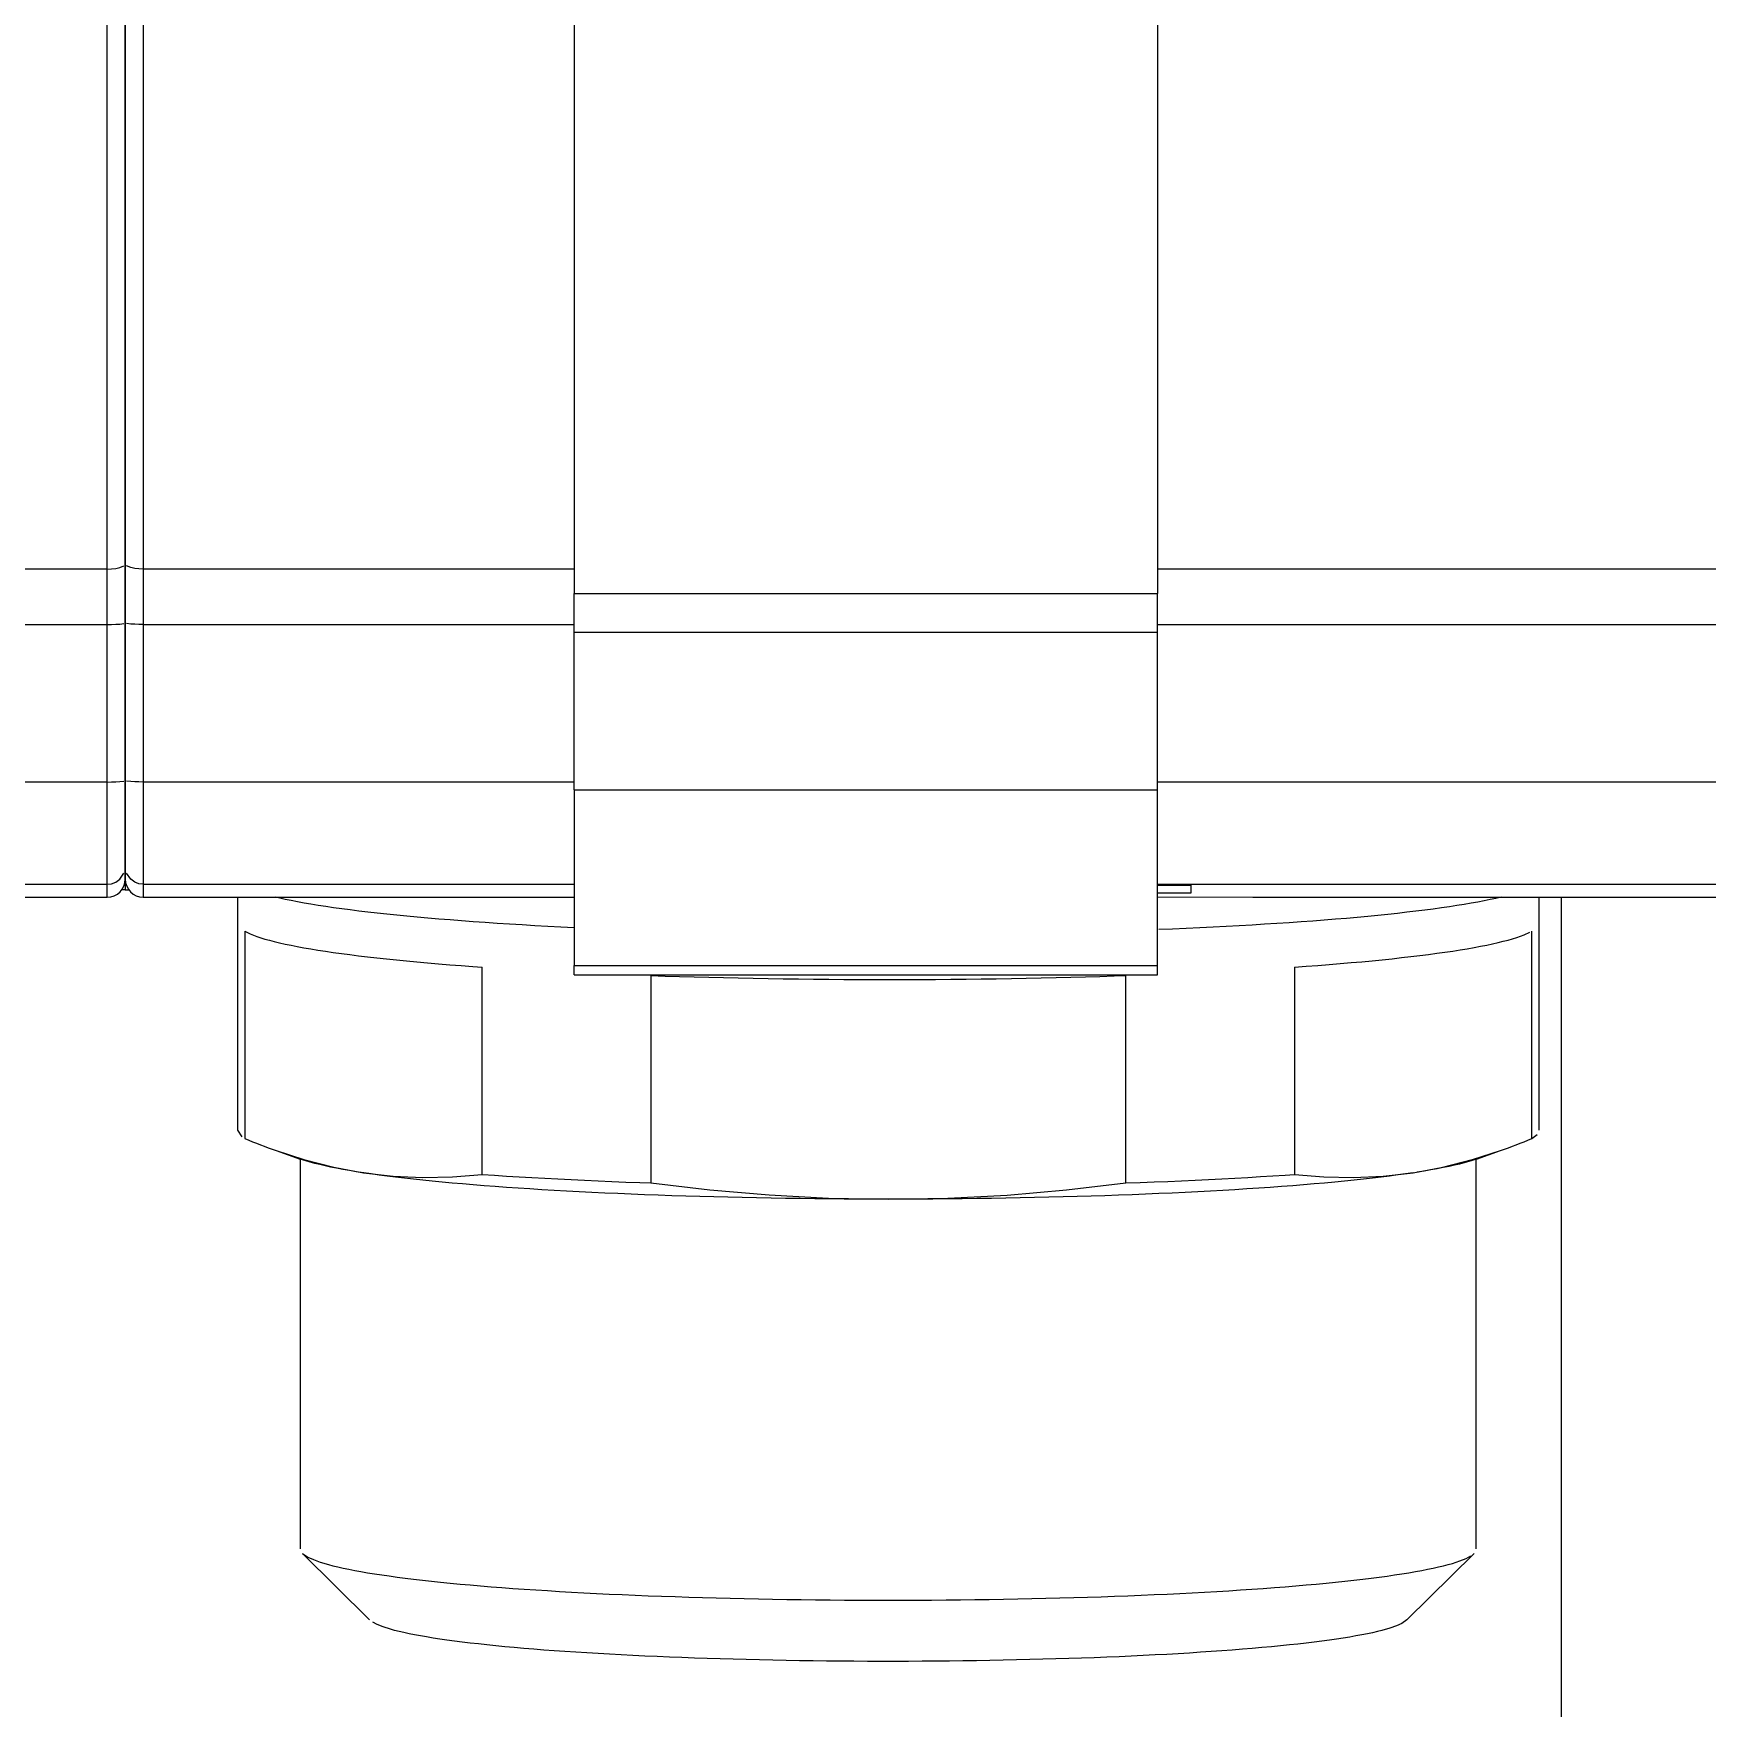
# Model space of a CAD drawing. Header units: millimetres. Extents: x 441156 to 441876, y 4514765 to 4515211.
# Drawn here: x 441489.7713 to 441489.9578, y 4514937.0249 to 4514937.2115 of the extents above; entities that cross this region are included whole.
import ezdxf

# ---------------------------------------------------------------- set-up
doc = ezdxf.new("R2010")
doc.units = ezdxf.units.MM
for name, color, linetype in [('Collettore SL', 7, 'Continuous'), ('Etichertta', 252, 'Continuous'), ('Piantone', 5, 'Continuous'), ('Staffa', 8, 'Continuous'), ('Terminale_sfiato', 7, 'Continuous')]:
    doc.layers.add(name, color=color, linetype=linetype)

msp = doc.modelspace()

# ---------------------------------------------------------------- linework, layer by layer
at = {"layer": 'Collettore SL', "color": 254, "linetype": 'Continuous'}
for p, q in [((441489.7815003174, 4514937.33157398), (441489.7815003174, 4514937.152427782)), ((441489.7815003174, 4514937.152427782), (441489.7815003174, 4514937.33157398)), ((441489.7835003174, 4514937.331819156), (441489.7835003174, 4514937.151841654)), ((441489.7815003174, 4514937.152427782), (441489.7815003174, 4514937.14583871)), ((441489.7815003174, 4514937.14583871), (441489.7815003174, 4514937.152427782)), ((441489.8315003174, 4514937.151841654), (441489.7835003174, 4514937.151841654)), ((441489.7835003174, 4514937.151841654), (441489.7835003174, 4514937.145664399)), ((441489.9615003174, 4514937.151841654), (441489.8965003174, 4514937.151841654)), ((441489.7815003174, 4514937.14583871), (441489.7815003174, 4514937.128294265)), ((441489.7815003174, 4514937.128294265), (441489.7815003174, 4514937.14583871)), ((441489.7835003174, 4514937.145664399), (441489.8315003174, 4514937.145664399)), ((441489.7835003174, 4514937.145664399), (441489.7835003174, 4514937.128119953)), ((441489.8965003174, 4514937.145664399), (441489.9615003174, 4514937.145664399)), ((441489.7815003174, 4514937.128294265), (441489.7815003174, 4514937.118731307)), ((441489.7815003174, 4514937.118731307), (441489.7815003174, 4514937.128294265)), ((441489.8315003174, 4514937.128119953), (441489.7835003174, 4514937.128119953)), ((441489.7835003174, 4514937.128119953), (441489.7835003174, 4514937.11673548)), ((441489.9615003174, 4514937.128119953), (441489.8965003174, 4514937.128119953)), ((441489.7815003174, 4514937.118731307), (441489.7815003174, 4514937.117295873)), ((441489.7815003174, 4514937.117295873), (441489.7815003174, 4514937.118731307)), ((441489.7815003174, 4514937.117295873), (441489.7815003174, 4514937.116093555)), ((441489.7835003174, 4514937.11673548), (441489.8315003174, 4514937.11673548)), ((441489.7835003174, 4514937.11673548), (441489.7835003174, 4514937.115295873)), ((441489.8965003174, 4514937.11673548), (441489.9615003174, 4514937.11673548)), ((441489.8965003174, 4514937.116614631), (441489.9002503174, 4514937.116614631)), ((441489.9002503174, 4514937.115786325), (441489.9002503174, 4514937.116614631)), ((441489.7815003174, 4514937.116093555), (441489.781098576, 4514937.116093555)), ((441489.7815003174, 4514937.116096982), (441489.7818999494, 4514937.116096364)), ((441489.7835003174, 4514937.115295873), (441489.825945969, 4514937.115295873)), ((441489.8259343512, 4514937.115295874), (441489.831489655, 4514937.115304404)), ((441489.8965003174, 4514937.115786325), (441489.9002503174, 4514937.115786325)), ((441489.8965021928, 4514937.115321605), (441489.9070896254, 4514937.115295873)), ((441489.9070887469, 4514937.115295873), (441489.9615003174, 4514937.115295873))]:
    msp.add_line(p, q, dxfattribs=at)
for points in [[(441489.7835003174, 4514937.151841654, 0), (441489.7834305185, 4514937.15184201, 0), (441489.7833608045, 4514937.151843081, 0), (441489.7832912605, 4514937.151844865, 0), (441489.7832219712, 4514937.151847358, 0), (441489.7831530211, 4514937.151850558, 0), (441489.7830844941, 4514937.151854462, 0), (441489.7830164736, 4514937.151859064, 0), (441489.7829490427, 4514937.151864359, 0), (441489.7828822834, 4514937.151870341, 0), (441489.7828162772, 4514937.151877001, 0), (441489.7827511043, 4514937.151884333, 0), (441489.7826868442, 4514937.151892327, 0), (441489.7826235751, 4514937.151900973, 0), (441489.7825613743, 4514937.151910261, 0), (441489.7825003174, 4514937.15192018, 0), (441489.7824404789, 4514937.151930717, 0), (441489.7823819316, 4514937.151941859, 0), (441489.7823247469, 4514937.151953594, 0), (441489.7822689945, 4514937.151965907, 0), (441489.7822147422, 4514937.151978781, 0), (441489.7821620562, 4514937.151992204, 0), (441489.7821110007, 4514937.152006157, 0), (441489.7820616378, 4514937.152020623, 0), (441489.7820140278, 4514937.152035586, 0), (441489.7819682286, 4514937.152051026, 0), (441489.7819242959, 4514937.152066926, 0), (441489.7818822835, 4514937.152083265, 0), (441489.7818422423, 4514937.152100023, 0), (441489.7818042213, 4514937.152117182, 0), (441489.7817682666, 4514937.152134717, 0), (441489.7817344223, 4514937.152152611, 0), (441489.7817027293, 4514937.15217084, 0), (441489.7816732265, 4514937.152189382, 0), (441489.7816459498, 4514937.152208215, 0), (441489.7816209322, 4514937.152227314, 0), (441489.7815982044, 4514937.152246659, 0), (441489.7815777941, 4514937.152266223, 0), (441489.781559726, 4514937.152285985, 0), (441489.7815440223, 4514937.152305919, 0), (441489.7815307019, 4514937.152326002, 0), (441489.7815197813, 4514937.152346209, 0), (441489.7815112736, 4514937.152366515, 0), (441489.7815051893, 4514937.152386895, 0), (441489.7815015358, 4514937.152407327, 0), (441489.7815003174, 4514937.152427782, 0)], [(441489.7835003174, 4514937.145664399, 0), (441489.7834305185, 4514937.145664505, 0), (441489.7833608045, 4514937.145664823, 0), (441489.7832912605, 4514937.145665353, 0), (441489.7832219712, 4514937.145666094, 0), (441489.7831530211, 4514937.145667046, 0), (441489.7830844941, 4514937.145668208, 0), (441489.7830164736, 4514937.145669576, 0), (441489.7829490427, 4514937.145671151, 0), (441489.7828822834, 4514937.145672929, 0), (441489.7828162772, 4514937.14567491, 0), (441489.7827511043, 4514937.145677091, 0), (441489.7826868442, 4514937.145679468, 0), (441489.7826235751, 4514937.14568204, 0), (441489.7825613743, 4514937.145684802, 0), (441489.7825003174, 4514937.145687751, 0), (441489.7824404789, 4514937.145690885, 0), (441489.7823819316, 4514937.145694199, 0), (441489.7823247469, 4514937.145697689, 0), (441489.7822689945, 4514937.145701351, 0), (441489.7822147422, 4514937.145705179, 0), (441489.7821620562, 4514937.145709171, 0), (441489.7821110007, 4514937.145713321, 0), (441489.7820616378, 4514937.145717623, 0), (441489.7820140278, 4514937.145722073, 0), (441489.7819682286, 4514937.145726665, 0), (441489.7819242959, 4514937.145731393, 0), (441489.7818822835, 4514937.145736252, 0), (441489.7818422423, 4514937.145741236, 0), (441489.7818042213, 4514937.145746339, 0), (441489.7817682666, 4514937.145751554, 0), (441489.7817344223, 4514937.145756875, 0), (441489.7817027293, 4514937.145762296, 0), (441489.7816732265, 4514937.145767811, 0), (441489.7816459498, 4514937.145773412, 0), (441489.7816209322, 4514937.145779092, 0), (441489.7815982044, 4514937.145784845, 0), (441489.7815777941, 4514937.145790663, 0), (441489.781559726, 4514937.14579654, 0), (441489.7815440223, 4514937.145802468, 0), (441489.7815307019, 4514937.145808441, 0), (441489.7815197813, 4514937.14581445, 0), (441489.7815112736, 4514937.145820489, 0), (441489.7815051893, 4514937.14582655, 0), (441489.7815015358, 4514937.145832626, 0), (441489.7815003174, 4514937.14583871, 0)], [(441489.7835003174, 4514937.128119953, 0), (441489.7834305185, 4514937.128120059, 0), (441489.7833608045, 4514937.128120378, 0), (441489.7832912605, 4514937.128120908, 0), (441489.7832219712, 4514937.12812165, 0), (441489.7831530211, 4514937.128122601, 0), (441489.7830844941, 4514937.128123762, 0), (441489.7830164736, 4514937.128125131, 0), (441489.7829490427, 4514937.128126706, 0), (441489.7828822834, 4514937.128128485, 0), (441489.7828162772, 4514937.128130465, 0), (441489.7827511043, 4514937.128132646, 0), (441489.7826868442, 4514937.128135023, 0), (441489.7826235751, 4514937.128137594, 0), (441489.7825613743, 4514937.128140356, 0), (441489.7825003174, 4514937.128143306, 0), (441489.7824404789, 4514937.12814644, 0), (441489.7823819316, 4514937.128149753, 0), (441489.7823247469, 4514937.128153243, 0), (441489.7822689945, 4514937.128156905, 0), (441489.7822147422, 4514937.128160734, 0), (441489.7821620562, 4514937.128164725, 0), (441489.7821110007, 4514937.128168875, 0), (441489.7820616378, 4514937.128173177, 0), (441489.7820140278, 4514937.128177627, 0), (441489.7819682286, 4514937.128182219, 0), (441489.7819242959, 4514937.128186948, 0), (441489.7818822835, 4514937.128191806, 0), (441489.7818422423, 4514937.128196791, 0), (441489.7818042213, 4514937.128201894, 0), (441489.7817682666, 4514937.128207109, 0), (441489.7817344223, 4514937.128212431, 0), (441489.7817027293, 4514937.128217852, 0), (441489.7816732265, 4514937.128223365, 0), (441489.7816459498, 4514937.128228966, 0), (441489.7816209322, 4514937.128234646, 0), (441489.7815982044, 4514937.128240399, 0), (441489.7815777941, 4514937.128246218, 0), (441489.781559726, 4514937.128252095, 0), (441489.7815440223, 4514937.128258023, 0), (441489.7815307019, 4514937.128263996, 0), (441489.7815197813, 4514937.128270005, 0), (441489.7815112736, 4514937.128276044, 0), (441489.7815051893, 4514937.128282106, 0), (441489.7815015358, 4514937.128288181, 0), (441489.7815003174, 4514937.128294265, 0)], [(441489.7835003174, 4514937.11673548, 0), (441489.7834305185, 4514937.116736695, 0), (441489.7833608045, 4514937.116740341, 0), (441489.7832912605, 4514937.116746413, 0), (441489.7832219712, 4514937.116754903, 0), (441489.7831530211, 4514937.116765801, 0), (441489.7830844941, 4514937.116779094, 0), (441489.7830164736, 4514937.116794764, 0), (441489.7829490427, 4514937.116812794, 0), (441489.7828822834, 4514937.116833162, 0), (441489.7828162772, 4514937.116855843, 0), (441489.7827511043, 4514937.116880808, 0), (441489.7826868442, 4514937.116908028, 0), (441489.7826235751, 4514937.116937469, 0), (441489.7825613743, 4514937.116969096, 0), (441489.7825003174, 4514937.11700287, 0), (441489.7824404789, 4514937.117038749, 0), (441489.7823819316, 4514937.117076691, 0), (441489.7823247469, 4514937.117116649, 0), (441489.7822689945, 4514937.117158573, 0), (441489.7822147422, 4514937.117202414, 0), (441489.7821620562, 4514937.117248118, 0), (441489.7821110007, 4514937.117295628, 0), (441489.7820616378, 4514937.117344889, 0), (441489.7820140278, 4514937.117395838, 0), (441489.7819682286, 4514937.117448414, 0), (441489.7819242959, 4514937.117502552, 0), (441489.7818822835, 4514937.117558189, 0), (441489.7818422423, 4514937.117615255, 0), (441489.7818042213, 4514937.117673679, 0), (441489.7817682666, 4514937.117733393, 0), (441489.7817344223, 4514937.117794323, 0), (441489.7817027293, 4514937.117856394, 0), (441489.7816732265, 4514937.117919531, 0), (441489.7816459498, 4514937.117983657, 0), (441489.7816209322, 4514937.118048694, 0), (441489.7815982044, 4514937.118114563, 0), (441489.7815777941, 4514937.118181182, 0), (441489.781559726, 4514937.118248473, 0), (441489.7815440223, 4514937.118316351, 0), (441489.7815307019, 4514937.118384735, 0), (441489.7815197813, 4514937.118453542, 0), (441489.7815112736, 4514937.118522686, 0), (441489.7815051893, 4514937.118592085, 0), (441489.7815015358, 4514937.118661653, 0), (441489.7815003174, 4514937.118731307, 0)]]:
    msp.add_polyline3d(points, dxfattribs=at)
msp.add_arc((441489.7835003174, 4514937.117295873), 0.00199999999999978, 180, 270, dxfattribs=at)
at = {"layer": 'Etichertta', "color": 254, "linetype": 'Continuous'}
for p, q in [((441489.8315003174, 4514937.332835294), (441489.8315003174, 4514937.149116919)), ((441489.8965003174, 4514937.332835294), (441489.8965003174, 4514937.149116919)), ((441489.8315003174, 4514937.149116919), (441489.8965003174, 4514937.149116919)), ((441489.8315003174, 4514937.144792841), (441489.8315003174, 4514937.149116919)), ((441489.8965003174, 4514937.144792841), (441489.8965003174, 4514937.149116919)), ((441489.8315003174, 4514937.144792841), (441489.8965003174, 4514937.144792841)), ((441489.8315003174, 4514937.127248395), (441489.8315003174, 4514937.144792841)), ((441489.8965003174, 4514937.127248395), (441489.8965003174, 4514937.144792841)), ((441489.8315003174, 4514937.127248395), (441489.8965003174, 4514937.127248395)), ((441489.8315003174, 4514937.127248395), (441489.8315003174, 4514937.107667102)), ((441489.8965003174, 4514937.107667102), (441489.8965003174, 4514937.127248395)), ((441489.8315003174, 4514937.107667102), (441489.8965003174, 4514937.107667102)), ((441489.8315003174, 4514937.106649564), (441489.8315003174, 4514937.107667102)), ((441489.8965003174, 4514937.106649564), (441489.8965003174, 4514937.107667102)), ((441489.8315003174, 4514937.106649564), (441489.8965003174, 4514937.106649564))]:
    msp.add_line(p, q, dxfattribs=at)
at = {"layer": 'Piantone', "color": 254, "linetype": 'Continuous'}
for p, q in [((441489.7940003175, 4514937.115295873), (441489.7940003175, 4514937.089351651)), ((441489.9390003174, 4514937.089351651), (441489.9390003174, 4514937.115295873)), ((441489.7948148461, 4514937.111499075), (441489.7948148461, 4514937.088407134)), ((441489.9381857887, 4514937.088407134), (441489.9381857887, 4514937.111499075)), ((441489.8212723592, 4514937.084413156), (441489.8212723592, 4514937.107505097)), ((441489.9117282756, 4514937.107505097), (441489.9117282756, 4514937.084413156)), ((441489.8400428043, 4514937.10656058), (441489.8400428043, 4514937.083468638)), ((441489.8929578306, 4514937.083468638), (441489.8929578306, 4514937.10656058)), ((441489.7983056572, 4514937.087065635), (441489.8009793793, 4514937.086124606)), ((441489.9320212556, 4514937.086124606), (441489.9346948268, 4514937.087065582)), ((441489.8010003174, 4514937.086117257), (441489.8010003174, 4514937.042709963)), ((441489.9320003174, 4514937.042709963), (441489.9320003174, 4514937.086117257)), ((441489.8012514762, 4514937.042210517), (441489.8087227176, 4514937.034796245)), ((441489.9242779173, 4514937.034796245), (441489.9317491587, 4514937.042210517))]:
    msp.add_line(p, q, dxfattribs=at)
for points in [[(441489.8315003174, 4514937.111890859, 0), (441489.8300187465, 4514937.11196403, 0), (441489.8285573026, 4514937.112040215, 0), (441489.827116792, 4514937.11211937, 0), (441489.8256980096, 4514937.112201452, 0), (441489.824301738, 4514937.112286415, 0), (441489.8229287476, 4514937.112374214, 0), (441489.8215797958, 4514937.112464798, 0), (441489.8202556269, 4514937.112558119, 0), (441489.8189569714, 4514937.112654124, 0), (441489.8176845459, 4514937.112752762, 0), (441489.8164390522, 4514937.112853977, 0), (441489.8152211776, 4514937.112957713, 0), (441489.814031594, 4514937.113063915, 0), (441489.8128709576, 4514937.113172522, 0), (441489.8117399088, 4514937.113283474, 0), (441489.8106390716, 4514937.113396712, 0), (441489.8095690534, 4514937.113512171, 0), (441489.8085304444, 4514937.113629789, 0), (441489.8075238177, 4514937.1137495, 0), (441489.8065497286, 4514937.11387124, 0), (441489.8056087146, 4514937.113994939, 0), (441489.8047012947, 4514937.114120531, 0), (441489.8038279698, 4514937.114247945, 0), (441489.8029892215, 4514937.114377112, 0), (441489.8021855125, 4514937.114507961, 0), (441489.8014172864, 4514937.114640418, 0), (441489.8006849669, 4514937.114774412, 0), (441489.7999889581, 4514937.114909868, 0), (441489.7993296439, 4514937.115046711, 0), (441489.7987073881, 4514937.115184865, 0), (441489.7982381766, 4514937.115295873, 0)], [(441489.8315003174, 4514937.111890859, 0), (441489.8300187465, 4514937.11196403, 0), (441489.8285573026, 4514937.112040215, 0), (441489.827116792, 4514937.11211937, 0), (441489.8256980096, 4514937.112201452, 0), (441489.824301738, 4514937.112286415, 0), (441489.8229287476, 4514937.112374214, 0), (441489.8215797958, 4514937.112464798, 0), (441489.8202556269, 4514937.112558119, 0), (441489.8189569714, 4514937.112654124, 0), (441489.8176845459, 4514937.112752762, 0), (441489.8164390522, 4514937.112853977, 0), (441489.8152211776, 4514937.112957713, 0), (441489.814031594, 4514937.113063915, 0), (441489.8128709576, 4514937.113172522, 0), (441489.8117399088, 4514937.113283474, 0), (441489.8106390716, 4514937.113396712, 0), (441489.8095690534, 4514937.113512171, 0), (441489.8085304444, 4514937.113629789, 0), (441489.8075238177, 4514937.1137495, 0), (441489.8065497286, 4514937.11387124, 0), (441489.8056087146, 4514937.113994939, 0), (441489.8047012947, 4514937.114120531, 0), (441489.8038279698, 4514937.114247945, 0), (441489.8029892215, 4514937.114377112, 0), (441489.8021855125, 4514937.114507961, 0), (441489.8014172864, 4514937.114640418, 0), (441489.8006849669, 4514937.114774412, 0), (441489.7999889581, 4514937.114909868, 0), (441489.7993296439, 4514937.115046711, 0), (441489.7987073881, 4514937.115184865, 0), (441489.7982381766, 4514937.115295873, 0)], [(441489.9347624583, 4514937.115295873, 0), (441489.9341699876, 4514937.115156727, 0), (441489.9335401832, 4514937.115018832, 0), (441489.9328733927, 4514937.114882265, 0), (441489.9321699836, 4514937.114747101, 0), (441489.9314303444, 4514937.114613412, 0), (441489.9306548829, 4514937.114481276, 0), (441489.929844027, 4514937.114350762, 0), (441489.928998224, 4514937.114221945, 0), (441489.9281179407, 4514937.114094895, 0), (441489.9272036625, 4514937.113969682, 0), (441489.9262558941, 4514937.113846375, 0), (441489.9252751581, 4514937.113725042, 0), (441489.9242619958, 4514937.11360575, 0), (441489.9232169662, 4514937.113488564, 0), (441489.9221406456, 4514937.113373551, 0), (441489.9210336279, 4514937.113260772, 0), (441489.919896524, 4514937.11315029, 0), (441489.9187299611, 4514937.113042167, 0), (441489.9175345828, 4514937.112936461, 0), (441489.9163110487, 4514937.112833232, 0), (441489.9150600338, 4514937.112732535, 0), (441489.9137822282, 4514937.112634428, 0), (441489.9124783369, 4514937.112538963, 0), (441489.9111490793, 4514937.112446193, 0), (441489.9097951888, 4514937.11235617, 0), (441489.9084174123, 4514937.112268943, 0), (441489.9070165099, 4514937.112184561, 0), (441489.9055932545, 4514937.112103069, 0), (441489.9041484314, 4514937.112024513, 0), (441489.9026828376, 4514937.111948937, 0), (441489.9011972817, 4514937.111876382, 0), (441489.8996925833, 4514937.111806887, 0), (441489.8981695726, 4514937.111740492, 0), (441489.8966290897, 4514937.111677233, 0), (441489.8965003174, 4514937.111672118, 0)], [(441489.9347624583, 4514937.115295873, 0), (441489.9341699876, 4514937.115156727, 0), (441489.9335401832, 4514937.115018832, 0), (441489.9328733927, 4514937.114882265, 0), (441489.9321699836, 4514937.114747101, 0), (441489.9314303444, 4514937.114613412, 0), (441489.9306548829, 4514937.114481276, 0), (441489.929844027, 4514937.114350762, 0), (441489.928998224, 4514937.114221945, 0), (441489.9281179407, 4514937.114094895, 0), (441489.9272036625, 4514937.113969682, 0), (441489.9262558941, 4514937.113846375, 0), (441489.9252751581, 4514937.113725042, 0), (441489.9242619958, 4514937.11360575, 0), (441489.9232169662, 4514937.113488564, 0), (441489.9221406456, 4514937.113373551, 0), (441489.9210336279, 4514937.113260772, 0), (441489.919896524, 4514937.11315029, 0), (441489.9187299611, 4514937.113042167, 0), (441489.9175345828, 4514937.112936461, 0), (441489.9163110487, 4514937.112833232, 0), (441489.9150600338, 4514937.112732535, 0), (441489.9137822282, 4514937.112634428, 0), (441489.9124783369, 4514937.112538963, 0), (441489.9111490793, 4514937.112446193, 0), (441489.9097951888, 4514937.11235617, 0), (441489.9084174123, 4514937.112268943, 0), (441489.9070165099, 4514937.112184561, 0), (441489.9055932545, 4514937.112103069, 0), (441489.9041484314, 4514937.112024513, 0), (441489.9026828376, 4514937.111948937, 0), (441489.9011972817, 4514937.111876382, 0), (441489.8996925833, 4514937.111806887, 0), (441489.8981695726, 4514937.111740492, 0), (441489.8966290897, 4514937.111677233, 0), (441489.8965003174, 4514937.111672118, 0)], [(441489.7948148461, 4514937.111499075, 0), (441489.7950891498, 4514937.111352595, 0), (441489.7954028515, 4514937.111206716, 0), (441489.795755778, 4514937.111061521, 0), (441489.7961477346, 4514937.110917087, 0), (441489.7965785051, 4514937.110773496, 0), (441489.7970478518, 4514937.110630826, 0), (441489.7975555158, 4514937.110489156, 0), (441489.798101217, 4514937.110348565, 0), (441489.7986846543, 4514937.11020913, 0), (441489.7993055058, 4514937.110070926, 0), (441489.7999634291, 4514937.109934033, 0), (441489.8006580612, 4514937.109798524, 0), (441489.8013890187, 4514937.109664474, 0), (441489.8021558984, 4514937.109531957, 0), (441489.8029582773, 4514937.109401046, 0), (441489.8037957127, 4514937.109271815, 0), (441489.8046677425, 4514937.109144333, 0), (441489.8055738857, 4514937.109018671, 0), (441489.8065136423, 4514937.108894899, 0), (441489.8074864938, 4514937.108773084, 0), (441489.8084919036, 4514937.108653296, 0), (441489.8095293169, 4514937.108535597, 0), (441489.8105981614, 4514937.108420055, 0), (441489.8116978474, 4514937.108306733, 0), (441489.8128277683, 4514937.108195693, 0), (441489.8139873004, 4514937.108086997, 0), (441489.8151758044, 4514937.107980704, 0), (441489.8163926243, 4514937.107876874, 0), (441489.8176370889, 4514937.107775562, 0), (441489.8189085116, 4514937.107676826, 0), (441489.8202061909, 4514937.10758072, 0), (441489.8212723592, 4514937.107505097, 0)], [(441489.9117282756, 4514937.107505097, 0), (441489.9130466281, 4514937.107599041, 0), (441489.9143393008, 4514937.107695659, 0), (441489.9156055805, 4514937.107794895, 0), (441489.9168447685, 4514937.107896696, 0), (441489.9180561813, 4514937.108001006, 0), (441489.9192391504, 4514937.108107766, 0), (441489.9203930232, 4514937.108216919, 0), (441489.9215171632, 4514937.108328404, 0), (441489.92261095, 4514937.108442159, 0), (441489.9236737804, 4514937.108558122, 0), (441489.9247050679, 4514937.108676229, 0), (441489.9257042435, 4514937.108796413, 0), (441489.926670756, 4514937.10891861, 0), (441489.9276040721, 4514937.109042752, 0), (441489.9285036771, 4514937.10916877, 0), (441489.9293690744, 4514937.109296595, 0), (441489.9301997867, 4514937.109426156, 0), (441489.9309953557, 4514937.109557381, 0), (441489.9317553425, 4514937.1096902, 0), (441489.9324793277, 4514937.109824536, 0), (441489.933166912, 4514937.109960319, 0), (441489.933817716, 4514937.110097471, 0), (441489.9344313807, 4514937.110235917, 0), (441489.9350075673, 4514937.110375581, 0), (441489.9355459583, 4514937.110516387, 0), (441489.9360462563, 4514937.110658255, 0), (441489.9365081856, 4514937.110801109, 0), (441489.9369314911, 4514937.110944869, 0), (441489.9373159395, 4514937.111089455, 0), (441489.9376613184, 4514937.111234789, 0), (441489.9379674375, 4514937.111380789, 0), (441489.9381857887, 4514937.111499075, 0)], [(441489.8400428043, 4514937.10656058, 0), (441489.8416354606, 4514937.106508044, 0), (441489.8432418349, 4514937.106458782, 0), (441489.8448610411, 4514937.106412823, 0), (441489.8464921857, 4514937.106370191, 0), (441489.8481343689, 4514937.10633091, 0), (441489.8497866847, 4514937.106295001, 0), (441489.8514482215, 4514937.106262484, 0), (441489.8531180627, 4514937.106233377, 0), (441489.8547952869, 4514937.106207697, 0), (441489.8564789688, 4514937.106185457, 0), (441489.8581681796, 4514937.106166669, 0), (441489.8598619872, 4514937.106151344, 0), (441489.8615594572, 4514937.106139491, 0), (441489.8632596532, 4514937.106131117, 0), (441489.864961637, 4514937.106126224, 0), (441489.8666644696, 4514937.106124817, 0), (441489.8683672118, 4514937.106126896, 0), (441489.870068924, 4514937.10613246, 0), (441489.8717686674, 4514937.106141506, 0), (441489.8734655041, 4514937.106154029, 0), (441489.8751584982, 4514937.106170022, 0), (441489.8768467155, 4514937.106189475, 0), (441489.8785292246, 4514937.10621238, 0), (441489.8802050973, 4514937.106238722, 0), (441489.8818734091, 4514937.106268488, 0), (441489.8835332394, 4514937.10630166, 0), (441489.8851836725, 4514937.106338221, 0), (441489.886823798, 4514937.10637815, 0), (441489.8884527109, 4514937.106421425, 0), (441489.8900695125, 4514937.106468023, 0), (441489.891673311, 4514937.106517918, 0), (441489.8929578306, 4514937.10656058, 0)], [(441489.7940003175, 4514937.089351651, 0), (441489.7940203167, 4514937.089203243, 0), (441489.7940803036, 4514937.089054917, 0), (441489.794180245, 4514937.088906754, 0), (441489.7943200858, 4514937.088758837, 0), (441489.7944997487, 4514937.088611247, 0), (441489.7947191347, 4514937.088464065, 0), (441489.7948148461, 4514937.088407134, 0)], [(441489.9381857887, 4514937.088407134, 0), (441489.9384205433, 4514937.088554135, 0), (441489.938615619, 4514937.088701576, 0), (441489.9387709084, 4514937.088849376, 0), (441489.9388863257, 4514937.088997453, 0), (441489.9389618073, 4514937.089145726, 0), (441489.9389973115, 4514937.089294111, 0), (441489.9390003174, 4514937.089351651, 0)], [(441489.7983072758, 4514937.087065065, 0), (441489.8014001045, 4514937.086069768, 0), (441489.8047177509, 4514937.08521783, 0), (441489.8080436027, 4514937.084597219, 0)], [(441489.9249570322, 4514937.084597219, 0), (441489.9282642214, 4514937.085213689, 0), (441489.9315714104, 4514937.086061303, 0), (441489.9346933325, 4514937.087065056, 0)], [(441489.8080436027, 4514937.084597219, 0), (441489.8072394148, 4514937.084722104, 0), (441489.8064703432, 4514937.084848657, 0), (441489.8057368436, 4514937.084976805, 0), (441489.8050393506, 4514937.085106472, 0), (441489.8043782776, 4514937.085237578, 0), (441489.8037540163, 4514937.08537005, 0), (441489.8031669367, 4514937.085503805, 0), (441489.8026173864, 4514937.085638767, 0), (441489.8021056915, 4514937.085774855, 0), (441489.8016321547, 4514937.085911988, 0), (441489.8011970571, 4514937.086050085, 0), (441489.8009793793, 4514937.086124606, 0)], [(441489.8665003174, 4514937.081655712, 0), (441489.864857302, 4514937.081657455, 0), (441489.8632152601, 4514937.081662684, 0), (441489.8615751648, 4514937.081671393, 0), (441489.8599379881, 4514937.08168358, 0), (441489.8583047, 4514937.081699237, 0), (441489.8566762684, 4514937.081718354, 0), (441489.8550536582, 4514937.08174092, 0), (441489.853437831, 4514937.081766921, 0), (441489.8518297442, 4514937.081796343, 0), (441489.8502303508, 4514937.081829167, 0), (441489.8486405985, 4514937.081865374, 0), (441489.8470614293, 4514937.081904944, 0), (441489.845493779, 4514937.081947852, 0), (441489.8439385766, 4514937.081994073, 0), (441489.8423967436, 4514937.082043579, 0), (441489.8408691937, 4514937.082096342, 0), (441489.839356832, 4514937.082152329, 0), (441489.8378605548, 4514937.082211509, 0), (441489.8363812487, 4514937.082273846, 0), (441489.8349197902, 4514937.082339302, 0), (441489.8334770454, 4514937.082407839, 0), (441489.8320538693, 4514937.082479416, 0), (441489.830651105, 4514937.082553992, 0), (441489.829269584, 4514937.082631522, 0), (441489.8279101248, 4514937.082711959, 0), (441489.8265735331, 4514937.082795257, 0), (441489.8252606007, 4514937.082881365, 0), (441489.8239721059, 4514937.082970233, 0), (441489.822708812, 4514937.083061808, 0), (441489.8214714676, 4514937.083156036, 0), (441489.820260806, 4514937.083252861, 0), (441489.8190775446, 4514937.083352227, 0), (441489.8179223845, 4514937.083454072, 0), (441489.8167960103, 4514937.083558339, 0), (441489.8156990894, 4514937.083664963, 0), (441489.8146322718, 4514937.083773883, 0), (441489.8135961897, 4514937.083885035, 0), (441489.812591457, 4514937.08399835, 0), (441489.8116186691, 4514937.084113765, 0), (441489.8106784025, 4514937.084231209, 0), (441489.8097712143, 4514937.084350612, 0), (441489.8088976421, 4514937.084471906, 0), (441489.8080582036, 4514937.084595015, 0), (441489.8080436027, 4514937.084597219, 0)], [(441489.8080436027, 4514937.084597219, 0), (441489.8113507918, 4514937.084215195, 0), (441489.814657981, 4514937.084064313, 0), (441489.8179687849, 4514937.0841353, 0), (441489.8212723592, 4514937.084413156, 0)], [(441489.9249570322, 4514937.084597219, 0), (441489.9241182046, 4514937.084474077, 0), (441489.9232452343, 4514937.084352751, 0), (441489.9223386387, 4514937.084233313, 0), (441489.9213989549, 4514937.084115834, 0), (441489.9204267398, 4514937.084000384, 0), (441489.9194225695, 4514937.083887029, 0), (441489.918387039, 4514937.083775839, 0), (441489.9173207619, 4514937.083666878, 0), (441489.9162243702, 4514937.083560212, 0), (441489.9150985135, 4514937.083455903, 0), (441489.9139438588, 4514937.083354014, 0), (441489.9127610906, 4514937.083254605, 0), (441489.9115509096, 4514937.083157734, 0), (441489.9103140329, 4514937.083063459, 0), (441489.9090511934, 4514937.082971836, 0), (441489.9077631396, 4514937.082882919, 0), (441489.9064506347, 4514937.082796762, 0), (441489.9051144564, 4514937.082713414, 0), (441489.9037553964, 4514937.082632925, 0), (441489.9023742602, 4514937.082555344, 0), (441489.9009718662, 4514937.082480716, 0), (441489.8995490453, 4514937.082409084, 0), (441489.8981066407, 4514937.082340493, 0), (441489.8966455072, 4514937.082274982, 0), (441489.8951665105, 4514937.08221259, 0), (441489.893670527, 4514937.082153353, 0), (441489.8921584433, 4514937.082097309, 0), (441489.8906311553, 4514937.082044488, 0), (441489.8890895682, 4514937.081994924, 0), (441489.8875345953, 4514937.081948644, 0), (441489.885967158, 4514937.081905677, 0), (441489.8843881853, 4514937.081866048, 0), (441489.8827986128, 4514937.081829781, 0), (441489.8811993824, 4514937.081796896, 0), (441489.8795914418, 4514937.081767414, 0), (441489.8779757437, 4514937.081741352, 0), (441489.8763532457, 4514937.081718724, 0), (441489.8747249091, 4514937.081699546, 0), (441489.8730916988, 4514937.081683828, 0), (441489.8714545827, 4514937.08167158, 0), (441489.8698145308, 4514937.081662808, 0), (441489.868172515, 4514937.081657518, 0), (441489.8665295084, 4514937.081655713, 0), (441489.8665003174, 4514937.081655712, 0)], [(441489.9117282756, 4514937.084413156, 0), (441489.9150141516, 4514937.084136252, 0), (441489.9183135341, 4514937.084063987, 0), (441489.9216311804, 4514937.084213701, 0), (441489.9249570322, 4514937.084597219, 0)], [(441489.9320212556, 4514937.086124606, 0), (441489.9316069059, 4514937.085986026, 0), (441489.931153976, 4514937.085848365, 0), (441489.9306627343, 4514937.085711706, 0), (441489.9301334717, 4514937.08557613, 0), (441489.929566502, 4514937.085441716, 0), (441489.9289621612, 4514937.085308545, 0), (441489.9283208073, 4514937.085176696, 0), (441489.9276428205, 4514937.085046247, 0), (441489.9269286023, 4514937.084917274, 0), (441489.9261785761, 4514937.084789855, 0), (441489.9253931864, 4514937.084664064, 0), (441489.9249570322, 4514937.084597219, 0)], [(441489.8212723592, 4514937.084413156, 0), (441489.8226156642, 4514937.084321936, 0), (441489.8239831806, 4514937.084233491, 0), (441489.825374154, 4514937.08414787, 0), (441489.8267878168, 4514937.08406512, 0), (441489.8282233892, 4514937.083985287, 0), (441489.8296800792, 4514937.083908414, 0), (441489.831157083, 4514937.083834544, 0), (441489.832653586, 4514937.083763718, 0), (441489.8341687624, 4514937.083695975, 0), (441489.8357017762, 4514937.083631352, 0), (441489.8372517818, 4514937.083569885, 0), (441489.8388179239, 4514937.083511608, 0), (441489.8400428043, 4514937.083468638, 0)], [(441489.8400428043, 4514937.083468638, 0), (441489.8466145563, 4514937.082695705, 0), (441489.8532133212, 4514937.082125371, 0), (441489.8598486139, 4514937.081774259, 0), (441489.8665003174, 4514937.081655712, 0)], [(441489.8665003174, 4514937.081655712, 0), (441489.8731146957, 4514937.081772936, 0), (441489.879729074, 4514937.082121301, 0), (441489.886350682, 4514937.082692081, 0), (441489.8929578306, 4514937.083468638, 0)], [(441489.8929578306, 4514937.083468638, 0), (441489.8945358901, 4514937.08352442, 0), (441489.8960984822, 4514937.083583416, 0), (441489.8976447449, 4514937.083645595, 0), (441489.899173825, 4514937.083710922, 0), (441489.900684879, 4514937.083779361, 0), (441489.9021770732, 4514937.083850875, 0), (441489.9036495844, 4514937.083925422, 0), (441489.9051016001, 4514937.084002964, 0), (441489.9065323193, 4514937.084083457, 0), (441489.9079409526, 4514937.084166856, 0), (441489.909326723, 4514937.084253116, 0), (441489.9106888658, 4514937.084342187, 0), (441489.9117282756, 4514937.084413156, 0)], [(441489.8010003174, 4514937.042709963, 0), (441489.8010203167, 4514937.042568902, 0), (441489.8010803022, 4514937.042427928, 0), (441489.8011802373, 4514937.042287126, 0), (441489.8012514762, 4514937.042210517, 0)], [(441489.8012514762, 4514937.042210517, 0), (441489.801412998, 4514937.042070149, 0), (441489.8016142662, 4514937.041930174, 0), (441489.8018551581, 4514937.041790674, 0), (441489.8021355264, 4514937.041651734, 0), (441489.8024551999, 4514937.041513442, 0), (441489.8028139835, 4514937.04137588, 0), (441489.8032116579, 4514937.041239133, 0), (441489.8036479805, 4514937.041103284, 0), (441489.8041226847, 4514937.040968416, 0), (441489.8046354806, 4514937.040834611, 0), (441489.8051860552, 4514937.040701953, 0), (441489.8057740722, 4514937.04057052, 0), (441489.8063991725, 4514937.040440393, 0), (441489.8070609743, 4514937.040311652, 0), (441489.8077590736, 4514937.040184377, 0), (441489.8084930441, 4514937.040058643, 0), (441489.8092624375, 4514937.039934528, 0), (441489.810066784, 4514937.039812109, 0), (441489.8109055924, 4514937.039691458, 0), (441489.8117783504, 4514937.039572651, 0), (441489.8126845253, 4514937.03945576, 0), (441489.8136235634, 4514937.039340856, 0), (441489.8145948914, 4514937.03922801, 0), (441489.8155979163, 4514937.039117291, 0), (441489.8166320254, 4514937.039008765, 0), (441489.8176965872, 4514937.038902498, 0), (441489.8187909517, 4514937.038798558, 0), (441489.8199144505, 4514937.038697005, 0), (441489.8210663977, 4514937.038597903, 0), (441489.8222460897, 4514937.038501313, 0), (441489.8234528062, 4514937.038407292, 0), (441489.8246858102, 4514937.038315899, 0), (441489.8259443488, 4514937.038227189, 0), (441489.8272276535, 4514937.038141216, 0), (441489.8285349405, 4514937.038058034, 0), (441489.8298654117, 4514937.037977693, 0), (441489.8312182544, 4514937.037900241, 0), (441489.8325926426, 4514937.037825726, 0), (441489.8339877371, 4514937.037754194, 0), (441489.8354026857, 4514937.037685689, 0), (441489.8368366245, 4514937.03762025, 0), (441489.838288678, 4514937.037557921, 0), (441489.8397579592, 4514937.037498738, 0), (441489.841243571, 4514937.037442736, 0), (441489.8427446062, 4514937.037389952, 0), (441489.8442601481, 4514937.037340417, 0), (441489.8457892713, 4514937.03729416, 0), (441489.847331042, 4514937.03725121, 0), (441489.8488845187, 4514937.037211594, 0), (441489.8504487526, 4514937.037175335, 0), (441489.8520227887, 4514937.037142457, 0), (441489.8536056657, 4514937.037112978, 0), (441489.855196417, 4514937.037086917, 0), (441489.8567940712, 4514937.03706429, 0), (441489.8583976526, 4514937.03704511, 0), (441489.860006182, 4514937.03702939, 0), (441489.8616186772, 4514937.037017139, 0), (441489.8632341534, 4514937.037008364, 0), (441489.8648516242, 4514937.037003071, 0), (441489.8664701017, 4514937.037001262, 0), (441489.8680885977, 4514937.037002941, 0), (441489.8697061238, 4514937.037008104, 0), (441489.8713216922, 4514937.037016748, 0), (441489.8729343163, 4514937.037028871, 0), (441489.8745430115, 4514937.037044461, 0), (441489.8761467953, 4514937.037063512, 0), (441489.8777446883, 4514937.037086011, 0), (441489.8793357148, 4514937.037111944, 0), (441489.8809189032, 4514937.037141295, 0), (441489.8824932867, 4514937.037174047, 0), (441489.8840579038, 4514937.037210179, 0), (441489.8856117992, 4514937.037249671, 0), (441489.8871540239, 4514937.037292496, 0), (441489.8886836361, 4514937.03733863, 0), (441489.8901997018, 4514937.037388044, 0), (441489.891701295, 4514937.037440708, 0), (441489.8931874991, 4514937.037496589, 0), (441489.8946574061, 4514937.037555655, 0), (441489.8961101188, 4514937.037617868, 0), (441489.8975447497, 4514937.03768319, 0), (441489.898960423, 4514937.037751582, 0), (441489.900356274, 4514937.037823002, 0), (441489.9017314504, 4514937.037897405, 0), (441489.9030851125, 4514937.037974749, 0), (441489.9044164335, 4514937.038054983, 0), (441489.9057246006, 4514937.038138061, 0), (441489.9070088149, 4514937.03822393, 0), (441489.908268292, 4514937.038312539, 0), (441489.9095022629, 4514937.038403832, 0), (441489.9107099742, 4514937.038497755, 0), (441489.9118906882, 4514937.038594251, 0), (441489.9130436839, 4514937.03869326, 0), (441489.9141682573, 4514937.038794722, 0), (441489.9152637217, 4514937.038898575, 0), (441489.9163294079, 4514937.039004756, 0), (441489.9173646654, 4514937.039113198, 0), (441489.9183688619, 4514937.039223838, 0), (441489.9193413841, 4514937.039336606, 0), (441489.9202816382, 4514937.039451434, 0), (441489.92118905, 4514937.039568253, 0), (441489.9220630654, 4514937.039686989, 0), (441489.9229031506, 4514937.039807572, 0), (441489.9237087927, 4514937.039929927, 0), (441489.9244794996, 4514937.040053979, 0), (441489.9252148008, 4514937.040179654, 0), (441489.9259142471, 4514937.040306874, 0), (441489.9265774115, 4514937.040435561, 0), (441489.927203889, 4514937.040565637, 0), (441489.927793297, 4514937.040697023, 0), (441489.9283452757, 4514937.040829638, 0), (441489.9288594879, 4514937.040963401, 0), (441489.9293356196, 4514937.041098231, 0), (441489.92977338, 4514937.041234044, 0), (441489.9301725019, 4514937.04137076, 0), (441489.9305327415, 4514937.041508293, 0), (441489.9308538788, 4514937.041646559, 0), (441489.9311357178, 4514937.041785476, 0), (441489.9313780863, 4514937.041924956, 0), (441489.9315808362, 4514937.042064916, 0), (441489.9317438438, 4514937.04220527, 0), (441489.9317491587, 4514937.042210517, 0)], [(441489.9317491587, 4514937.042210517, 0), (441489.9318708354, 4514937.042351189, 0), (441489.9319525927, 4514937.04249208, 0), (441489.9319943807, 4514937.042633104, 0), (441489.9320003174, 4514937.042709963, 0)], [(441489.9242779173, 4514937.034796245, 0), (441489.9241247505, 4514937.034664169, 0), (441489.9239318444, 4514937.034532489, 0), (441489.923699332, 4514937.034401297, 0), (441489.9234273738, 4514937.034270681, 0), (441489.9231161571, 4514937.034140733, 0), (441489.9227658968, 4514937.034011542, 0), (441489.9223768343, 4514937.033883196, 0), (441489.9219492379, 4514937.033755787, 0), (441489.9214834026, 4514937.033629399, 0), (441489.9209796495, 4514937.03350412, 0), (441489.9204383261, 4514937.033380038, 0), (441489.9198598057, 4514937.033257239, 0), (441489.9192444872, 4514937.033135804, 0), (441489.918592795, 4514937.03301582, 0), (441489.9179051785, 4514937.032897369, 0), (441489.9171821119, 4514937.032780533, 0), (441489.9164240939, 4514937.032665391, 0), (441489.9156316471, 4514937.032552023, 0), (441489.9148053181, 4514937.03244051, 0), (441489.9139456768, 4514937.032330925, 0), (441489.9130533159, 4514937.032223345, 0), (441489.912128851, 4514937.032117845, 0), (441489.9111729194, 4514937.032014496, 0), (441489.9101861804, 4514937.031913371, 0), (441489.9091693147, 4514937.03181454, 0), (441489.9081230232, 4514937.031718069, 0), (441489.9070480277, 4514937.031624026, 0), (441489.9059450694, 4514937.031532476, 0), (441489.9048149091, 4514937.031443481, 0), (441489.903658326, 4514937.031357104, 0), (441489.9024761178, 4514937.031273403, 0), (441489.9012690998, 4514937.031192438, 0), (441489.9000381044, 4514937.031114262, 0), (441489.8987839805, 4514937.03103893, 0), (441489.8975075929, 4514937.030966494, 0), (441489.8962098219, 4514937.030897005, 0), (441489.8948915625, 4514937.03083051, 0), (441489.8935537238, 4514937.030767054, 0), (441489.8921972283, 4514937.030706682, 0), (441489.8908230116, 4514937.030649436, 0), (441489.8894320214, 4514937.030595354, 0), (441489.8880252168, 4514937.030544474, 0), (441489.8866035682, 4514937.030496831, 0), (441489.8851680558, 4514937.030452458, 0), (441489.8837196697, 4514937.030411386, 0), (441489.8822594087, 4514937.030373642, 0), (441489.8807882798, 4514937.030339254, 0), (441489.8793072976, 4514937.030308244, 0), (441489.8778174833, 4514937.030280635, 0), (441489.8763198645, 4514937.030256444, 0), (441489.8748154739, 4514937.030235689, 0), (441489.8733053489, 4514937.030218384, 0), (441489.8717905309, 4514937.030204541, 0), (441489.8702720648, 4514937.03019417, 0), (441489.8687509975, 4514937.030187277, 0), (441489.8672283781, 4514937.030183868, 0), (441489.8657052566, 4514937.030183945, 0), (441489.8641826834, 4514937.030187507, 0), (441489.8626617085, 4514937.030194554, 0), (441489.8611433808, 4514937.030205077, 0), (441489.8596287474, 4514937.030219072, 0), (441489.8581188528, 4514937.030236529, 0), (441489.8566147382, 4514937.030257436, 0), (441489.855117441, 4514937.030281777, 0), (441489.8536279938, 4514937.030309537, 0), (441489.8521474235, 4514937.030340696, 0), (441489.8506767515, 4514937.030375232, 0), (441489.8492169917, 4514937.030413123, 0), (441489.847769151, 4514937.03045434, 0), (441489.8463342278, 4514937.030498859, 0), (441489.8449132117, 4514937.030546644, 0), (441489.8435070825, 4514937.030597665, 0), (441489.84211681, 4514937.030651888, 0), (441489.8407433531, 4514937.030709272, 0), (441489.8393876588, 4514937.030769781, 0), (441489.8380506621, 4514937.030833371, 0), (441489.8367332849, 4514937.0309, 0), (441489.8354364359, 4514937.03096962, 0), (441489.8341610093, 4514937.031042184, 0), (441489.8329078848, 4514937.031117641, 0), (441489.8316779264, 4514937.031195941, 0), (441489.8304719824, 4514937.031277029, 0), (441489.8292908845, 4514937.031360848, 0), (441489.8281354472, 4514937.031447342, 0), (441489.8270064673, 4514937.03153645, 0), (441489.8259047233, 4514937.031628111, 0), (441489.824830975, 4514937.031722263, 0), (441489.823785963, 4514937.031818838, 0), (441489.8227704079, 4514937.031917772, 0), (441489.8217850101, 4514937.032018996, 0), (441489.8208304491, 4514937.032122441, 0), (441489.8199073831, 4514937.032228034, 0), (441489.8190164489, 4514937.032335703, 0), (441489.8181582607, 4514937.032445375, 0), (441489.8173334104, 4514937.032556972, 0), (441489.8165424669, 4514937.03267042, 0), (441489.8157859757, 4514937.032785637, 0), (441489.8150644582, 4514937.032902546, 0), (441489.8143784123, 4514937.033021066, 0), (441489.8137283109, 4514937.033141117, 0), (441489.8131146025, 4514937.033262612, 0), (441489.8125377102, 4514937.033385471, 0), (441489.8119980319, 4514937.033509607, 0), (441489.8114959398, 4514937.033634936, 0), (441489.81103178, 4514937.033761371, 0), (441489.8106058728, 4514937.033888823, 0), (441489.8102185118, 4514937.034017208, 0), (441489.8098699643, 4514937.034146434, 0), (441489.8095604703, 4514937.034276414, 0), (441489.8092902436, 4514937.034407056, 0), (441489.8090594704, 4514937.034538273, 0), (441489.8088683099, 4514937.034669972, 0), (441489.8087227176, 4514937.034796245, 0)]]:
    msp.add_polyline3d(points, dxfattribs=at)
for centre, radius, start, end in [((441489.8202042346, 4514937.149262124), 0.06593899351364119, 247.3535519465418, 250.6049854842387), ((441489.9128025525, 4514937.149246113), 0.06592184927854294, 289.3945671427315, 292.6468709084959)]:
    msp.add_arc(centre, radius, start, end, dxfattribs=at)
at = {"layer": 'Staffa', "color": 254, "linetype": 'Continuous'}
msp.add_line((441489.9415003174, 4514936.971562224), (441489.9415003174, 4514937.115295873), dxfattribs=at)
at = {"layer": 'Terminale_sfiato', "color": 254, "linetype": 'Continuous'}
for p, q in [((441489.7795003174, 4514937.151841654), (441489.7795003174, 4514937.331819156)), ((441489.7795003174, 4514937.151841654), (441489.6517955022, 4514937.151841654)), ((441489.7795003174, 4514937.145664399), (441489.7795003174, 4514937.151841654)), ((441489.7035759681, 4514937.145664399), (441489.7795003174, 4514937.145664399)), ((441489.7795003174, 4514937.128119953), (441489.7795003174, 4514937.145664399)), ((441489.7795003174, 4514937.128119953), (441489.7236591457, 4514937.128119953)), ((441489.7795003174, 4514937.11673548), (441489.7795003174, 4514937.128119953)), ((441489.7255373915, 4514937.11673548), (441489.7795003174, 4514937.11673548)), ((441489.7795003174, 4514937.115295873), (441489.7795003174, 4514937.11673548)), ((441489.7175715485, 4514937.115295873), (441489.7795003174, 4514937.115295873))]:
    msp.add_line(p, q, dxfattribs=at)
for points in [[(441489.7795003174, 4514937.151841654, 0), (441489.7795701164, 4514937.15184201, 0), (441489.7796398304, 4514937.151843081, 0), (441489.7797093744, 4514937.151844865, 0), (441489.7797786637, 4514937.151847358, 0), (441489.7798476138, 4514937.151850558, 0), (441489.7799161408, 4514937.151854462, 0), (441489.7799841612, 4514937.151859064, 0), (441489.7800515922, 4514937.151864359, 0), (441489.7801183514, 4514937.151870341, 0), (441489.7801843577, 4514937.151877001, 0), (441489.7802495306, 4514937.151884333, 0), (441489.7803137907, 4514937.151892327, 0), (441489.7803770597, 4514937.151900973, 0), (441489.7804392605, 4514937.151910261, 0), (441489.7805003175, 4514937.15192018, 0), (441489.780560156, 4514937.151930717, 0), (441489.7806187032, 4514937.151941859, 0), (441489.7806758879, 4514937.151953594, 0), (441489.7807316404, 4514937.151965907, 0), (441489.7807858926, 4514937.151978781, 0), (441489.7808385786, 4514937.151992204, 0), (441489.7808896342, 4514937.152006157, 0), (441489.780938997, 4514937.152020623, 0), (441489.7809866071, 4514937.152035586, 0), (441489.7810324063, 4514937.152051026, 0), (441489.781076339, 4514937.152066926, 0), (441489.7811183514, 4514937.152083265, 0), (441489.7811583926, 4514937.152100023, 0), (441489.7811964136, 4514937.152117182, 0), (441489.7812323683, 4514937.152134717, 0), (441489.7812662126, 4514937.152152611, 0), (441489.7812979055, 4514937.15217084, 0), (441489.7813274083, 4514937.152189382, 0), (441489.7813546851, 4514937.152208215, 0), (441489.7813797027, 4514937.152227314, 0), (441489.7814024304, 4514937.152246659, 0), (441489.7814228408, 4514937.152266223, 0), (441489.7814409089, 4514937.152285985, 0), (441489.7814566126, 4514937.152305919, 0), (441489.7814699329, 4514937.152326002, 0), (441489.7814808536, 4514937.152346209, 0), (441489.7814893613, 4514937.152366515, 0), (441489.7814954455, 4514937.152386895, 0), (441489.7814990991, 4514937.152407327, 0), (441489.7815003174, 4514937.152427782, 0)], [(441489.7795003174, 4514937.145664399, 0), (441489.7795701164, 4514937.145664505, 0), (441489.7796398304, 4514937.145664823, 0), (441489.7797093744, 4514937.145665353, 0), (441489.7797786637, 4514937.145666094, 0), (441489.7798476138, 4514937.145667046, 0), (441489.7799161408, 4514937.145668208, 0), (441489.7799841612, 4514937.145669576, 0), (441489.7800515922, 4514937.145671151, 0), (441489.7801183514, 4514937.145672929, 0), (441489.7801843577, 4514937.14567491, 0), (441489.7802495306, 4514937.145677091, 0), (441489.7803137907, 4514937.145679468, 0), (441489.7803770597, 4514937.14568204, 0), (441489.7804392605, 4514937.145684802, 0), (441489.7805003175, 4514937.145687751, 0), (441489.780560156, 4514937.145690885, 0), (441489.7806187032, 4514937.145694199, 0), (441489.7806758879, 4514937.145697689, 0), (441489.7807316404, 4514937.145701351, 0), (441489.7807858926, 4514937.145705179, 0), (441489.7808385786, 4514937.145709171, 0), (441489.7808896342, 4514937.145713321, 0), (441489.780938997, 4514937.145717623, 0), (441489.7809866071, 4514937.145722073, 0), (441489.7810324063, 4514937.145726665, 0), (441489.781076339, 4514937.145731393, 0), (441489.7811183514, 4514937.145736252, 0), (441489.7811583926, 4514937.145741236, 0), (441489.7811964136, 4514937.145746339, 0), (441489.7812323683, 4514937.145751554, 0), (441489.7812662126, 4514937.145756875, 0), (441489.7812979055, 4514937.145762296, 0), (441489.7813274083, 4514937.145767811, 0), (441489.7813546851, 4514937.145773412, 0), (441489.7813797027, 4514937.145779092, 0), (441489.7814024304, 4514937.145784845, 0), (441489.7814228408, 4514937.145790663, 0), (441489.7814409089, 4514937.14579654, 0), (441489.7814566126, 4514937.145802468, 0), (441489.7814699329, 4514937.145808441, 0), (441489.7814808536, 4514937.14581445, 0), (441489.7814893613, 4514937.145820489, 0), (441489.7814954455, 4514937.14582655, 0), (441489.7814990991, 4514937.145832626, 0), (441489.7815003174, 4514937.14583871, 0)], [(441489.7795003174, 4514937.128119953, 0), (441489.7795701164, 4514937.128120059, 0), (441489.7796398304, 4514937.128120378, 0), (441489.7797093744, 4514937.128120908, 0), (441489.7797786637, 4514937.12812165, 0), (441489.7798476138, 4514937.128122601, 0), (441489.7799161408, 4514937.128123762, 0), (441489.7799841612, 4514937.128125131, 0), (441489.7800515922, 4514937.128126706, 0), (441489.7801183514, 4514937.128128485, 0), (441489.7801843577, 4514937.128130465, 0), (441489.7802495306, 4514937.128132646, 0), (441489.7803137907, 4514937.128135023, 0), (441489.7803770597, 4514937.128137594, 0), (441489.7804392605, 4514937.128140356, 0), (441489.7805003175, 4514937.128143306, 0), (441489.780560156, 4514937.12814644, 0), (441489.7806187032, 4514937.128149753, 0), (441489.7806758879, 4514937.128153243, 0), (441489.7807316404, 4514937.128156905, 0), (441489.7807858926, 4514937.128160734, 0), (441489.7808385786, 4514937.128164725, 0), (441489.7808896342, 4514937.128168875, 0), (441489.780938997, 4514937.128173177, 0), (441489.7809866071, 4514937.128177627, 0), (441489.7810324063, 4514937.128182219, 0), (441489.781076339, 4514937.128186948, 0), (441489.7811183514, 4514937.128191806, 0), (441489.7811583926, 4514937.128196791, 0), (441489.7811964136, 4514937.128201894, 0), (441489.7812323683, 4514937.128207109, 0), (441489.7812662126, 4514937.128212431, 0), (441489.7812979055, 4514937.128217852, 0), (441489.7813274083, 4514937.128223365, 0), (441489.7813546851, 4514937.128228966, 0), (441489.7813797027, 4514937.128234646, 0), (441489.7814024304, 4514937.128240399, 0), (441489.7814228408, 4514937.128246218, 0), (441489.7814409089, 4514937.128252095, 0), (441489.7814566126, 4514937.128258023, 0), (441489.7814699329, 4514937.128263996, 0), (441489.7814808536, 4514937.128270005, 0), (441489.7814893613, 4514937.128276044, 0), (441489.7814954455, 4514937.128282106, 0), (441489.7814990991, 4514937.128288181, 0), (441489.7815003174, 4514937.128294265, 0)], [(441489.7795003174, 4514937.11673548, 0), (441489.7795701164, 4514937.116736695, 0), (441489.7796398304, 4514937.116740341, 0), (441489.7797093744, 4514937.116746413, 0), (441489.7797786637, 4514937.116754903, 0), (441489.7798476138, 4514937.116765801, 0), (441489.7799161408, 4514937.116779094, 0), (441489.7799841612, 4514937.116794764, 0), (441489.7800515922, 4514937.116812794, 0), (441489.7801183514, 4514937.116833162, 0), (441489.7801843577, 4514937.116855843, 0), (441489.7802495306, 4514937.116880808, 0), (441489.7803137907, 4514937.116908028, 0), (441489.7803770597, 4514937.116937469, 0), (441489.7804392605, 4514937.116969096, 0), (441489.7805003175, 4514937.11700287, 0), (441489.780560156, 4514937.117038749, 0), (441489.7806187032, 4514937.117076691, 0), (441489.7806758879, 4514937.117116649, 0), (441489.7807316404, 4514937.117158573, 0), (441489.7807858926, 4514937.117202414, 0), (441489.7808385786, 4514937.117248118, 0), (441489.7808896342, 4514937.117295628, 0), (441489.780938997, 4514937.117344889, 0), (441489.7809866071, 4514937.117395838, 0), (441489.7810324063, 4514937.117448414, 0), (441489.781076339, 4514937.117502552, 0), (441489.7811183514, 4514937.117558189, 0), (441489.7811583926, 4514937.117615255, 0), (441489.7811964136, 4514937.117673679, 0), (441489.7812323683, 4514937.117733393, 0), (441489.7812662126, 4514937.117794323, 0), (441489.7812979055, 4514937.117856394, 0), (441489.7813274083, 4514937.117919531, 0), (441489.7813546851, 4514937.117983657, 0), (441489.7813797027, 4514937.118048694, 0), (441489.7814024304, 4514937.118114563, 0), (441489.7814228408, 4514937.118181182, 0), (441489.7814409089, 4514937.118248473, 0), (441489.7814566126, 4514937.118316351, 0), (441489.7814699329, 4514937.118384735, 0), (441489.7814808536, 4514937.118453542, 0), (441489.7814893613, 4514937.118522686, 0), (441489.7814954455, 4514937.118592085, 0), (441489.7814990991, 4514937.118661653, 0), (441489.7815003174, 4514937.118731307, 0)]]:
    msp.add_polyline3d(points, dxfattribs=at)
msp.add_arc((441489.7795003174, 4514937.117295873), 0.00199999999999978, 270, 0, dxfattribs=at)

doc.saveas('drawing.dxf')
